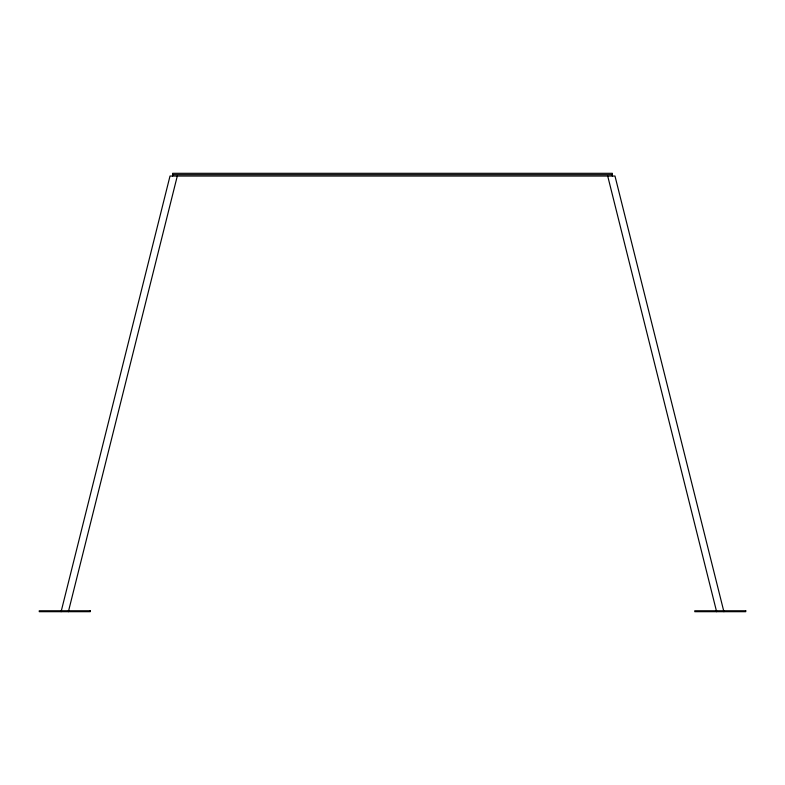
<?xml version="1.0" encoding="UTF-8"?>
<svg xmlns="http://www.w3.org/2000/svg" width="785" height="785" viewBox="0 0 785 785"><rect width="100%" height="100%" fill="white"/><g stroke="black" fill="none" stroke-linecap="round" stroke-linejoin="round"><path stroke-width="1.18" d="M177.292 176.046L68.383 611.692L68.383 610.779M172.631 174.682L612.369 174.682M607.708 176.046L716.617 611.692L716.617 610.779M723.898 610.779L723.898 611.692L614.989 176.046L170.011 176.046L61.102 611.692L61.102 610.779M612.369 176.046L612.369 173.308L172.631 173.308L172.631 176.046M90.236 610.779L39.25 610.779L39.25 611.692L90.236 611.692L90.236 610.779M745.75 610.779L694.764 610.779L694.764 611.692L745.75 611.692L745.75 610.779"/></g></svg>
